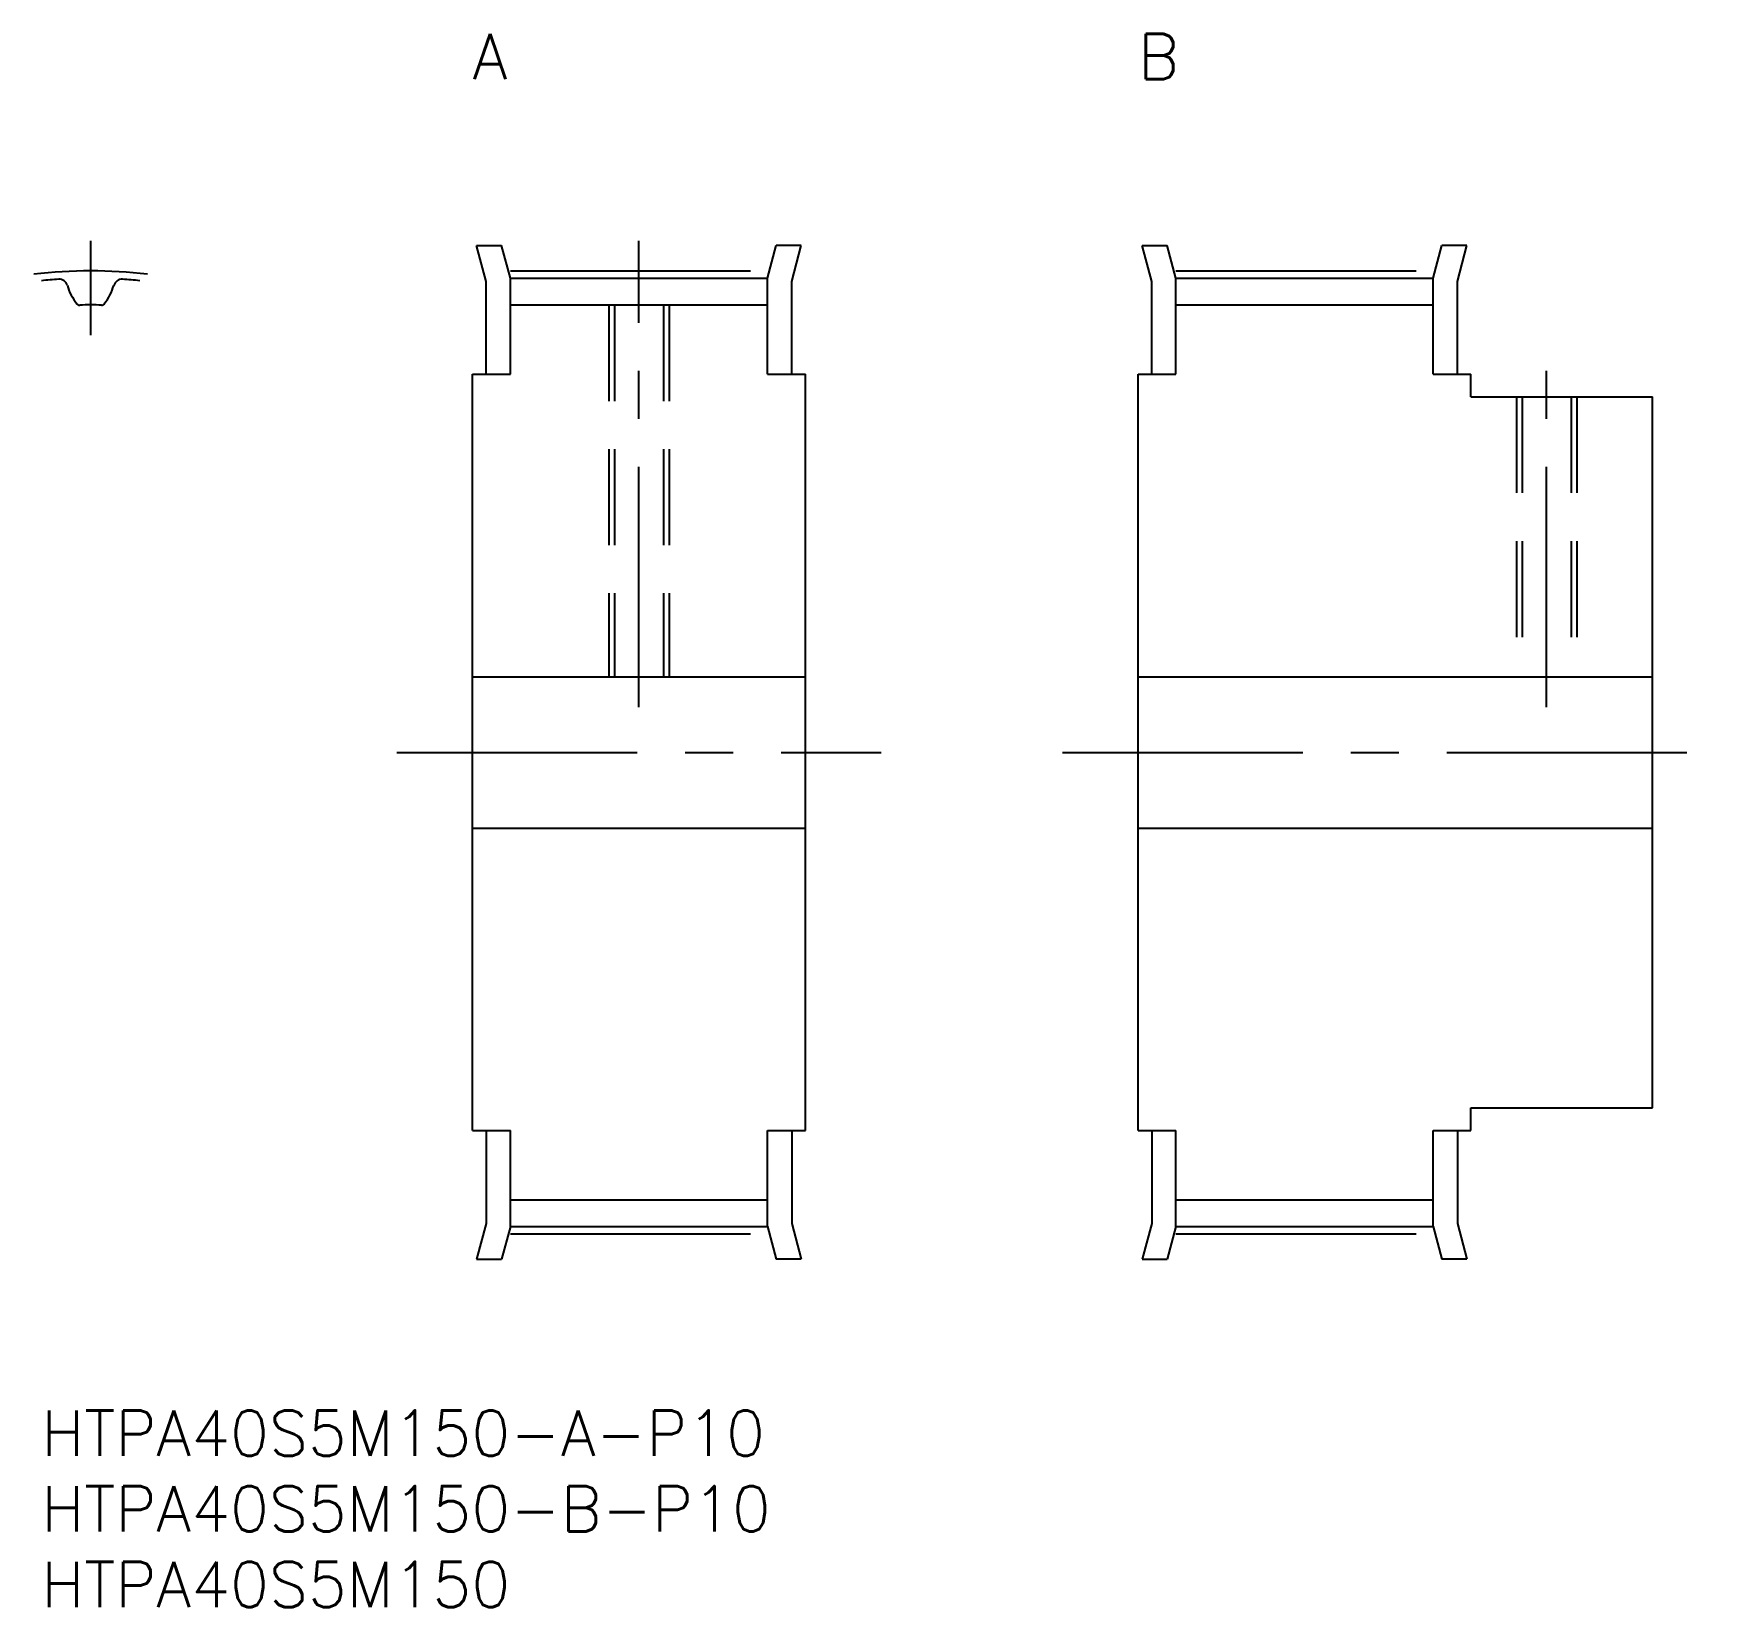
# Model space of a CAD drawing. Extents: x -1 to 111, y -13 to 91.
import ezdxf

# ---------------------------------------------------------------- set-up
doc = ezdxf.new("R2010")
doc.units = 0
doc.header["$LTSCALE"] = 0.5
doc.linetypes.add('CENTER', pattern=[50.8, 31.75, -6.35, 6.35, -6.35])
doc.linetypes.add('DASHED', pattern=[19.05, 12.7, -6.35])
for name, color, linetype in [('MSM_CENTER', 1, 'CENTER'), ('MSM_CONTINUOUS', 7, 'CONTINUOUS'), ('MSM_DASHED', 4, 'DASHED'), ('MSM_PART_NUMBER', 7, 'CONTINUOUS')]:
    doc.layers.add(name, color=color, linetype=linetype)
doc.styles.get("Standard").update_dxf_attribs({"font": 'txt.shx', "height": 3, "bigfont": 'bigfont.shx'})

# ---------------------------------------------------------------- blocks, each defined once
blk = doc.blocks.new('*U3')
at = {"layer": 'MSM_PART_NUMBER'}
blk.add_text('HTPA40S5M150-A-P10', height=3, dxfattribs=at).set_placement((0, -3))
blk = doc.blocks.new('*U4')
at = {"layer": 'MSM_PART_NUMBER'}
blk.add_text('HTPA40S5M150-B-P10', height=3, dxfattribs=at).set_placement((0, -8))
blk = doc.blocks.new('*U5')
at = {"layer": 'MSM_PART_NUMBER'}
blk.add_text('HTPA40S5M150', height=3, dxfattribs=at).set_placement((0, -13))
blk = doc.blocks.new('*U6')
at = {"layer": 'MSM_PART_NUMBER'}
blk.add_text('A', height=3, dxfattribs=at).set_placement((28.5, 88))
blk = doc.blocks.new('*U7')
at = {"layer": 'MSM_PART_NUMBER'}
blk.add_text('B', height=3, dxfattribs=at).set_placement((72.5, 88))

msp = doc.modelspace()

# ---------------------------------------------------------------- linework, layer by layer
at = {"layer": 'MSM_CENTER'}
for p, q in [((3.25, 77.33), (3.25, 71.08)), ((39.5, 46.5), (39.5, 77.33)), ((31, 75.33), (48, 75.33)), ((75, 75.33), (92, 75.33)), ((99.5, 46.5), (99.5, 69)), ((23.5, 43.5), (55.5, 43.5)), ((67.5, 43.5), (111.5, 43.5)), ((31, 11.67), (48, 11.67)), ((75, 11.67), (92, 11.67))]:
    msp.add_line(p, q, dxfattribs=at)
msp.add_arc((3.25, 43.5), 31.83, 83.2341, 96.7659, dxfattribs=at)
at = {"layer": 'MSM_CONTINUOUS'}
for p, q in [((29.4, 74.64), (28.77, 77)), ((28.77, 77), (30.42, 77)), ((31, 74.85), (30.42, 77)), ((48, 74.85), (48.58, 77)), ((50.23, 77), (48.58, 77)), ((49.6, 74.64), (50.23, 77)), ((72.77, 77), (74.42, 77)), ((73.4, 74.64), (72.77, 77)), ((75, 74.85), (74.42, 77)), ((92, 74.85), (92.58, 77)), ((94.23, 77), (92.58, 77)), ((93.6, 74.64), (94.23, 77)), ((29.4, 68.5), (29.4, 74.64)), ((31, 74.85), (48, 74.85)), ((31, 68.5), (31, 74.85)), ((48, 68.5), (48, 74.85)), ((49.6, 68.5), (49.6, 74.64)), ((73.4, 68.5), (73.4, 74.64)), ((75, 74.85), (92, 74.85)), ((75, 68.5), (75, 74.85)), ((92, 68.5), (92, 74.85)), ((93.6, 68.5), (93.6, 74.64)), ((31, 73.08), (48, 73.08)), ((75, 73.08), (92, 73.08)), ((28.5, 68.5), (31, 68.5)), ((28.5, 18.5), (28.5, 68.5)), ((48, 68.5), (50.5, 68.5)), ((50.5, 18.5), (50.5, 68.5)), ((72.5, 18.5), (72.5, 68.5)), ((72.5, 68.5), (75, 68.5)), ((92, 68.5), (94.5, 68.5)), ((94.5, 67), (94.5, 68.5)), ((94.5, 67), (106.5, 67)), ((106.5, 20), (106.5, 67)), ((28.5, 48.5), (50.5, 48.5)), ((72.5, 48.5), (106.5, 48.5)), ((28.5, 38.5), (50.5, 38.5)), ((72.5, 38.5), (106.5, 38.5)), ((94.5, 20), (106.5, 20)), ((94.5, 18.5), (94.5, 20)), ((28.5, 18.5), (31, 18.5)), ((29.4, 18.5), (29.4, 12.36)), ((31, 12.15), (31, 18.5)), ((48, 18.5), (50.5, 18.5)), ((48, 12.15), (48, 18.5)), ((49.6, 18.5), (49.6, 12.36)), ((72.5, 18.5), (75, 18.5)), ((73.4, 18.5), (73.4, 12.36)), ((75, 12.15), (75, 18.5)), ((92, 18.5), (94.5, 18.5)), ((92, 12.15), (92, 18.5)), ((93.6, 18.5), (93.6, 12.36)), ((31, 13.92), (48, 13.92)), ((75, 13.92), (92, 13.92)), ((29.4, 12.36), (28.77, 10)), ((49.6, 12.36), (50.23, 10)), ((73.4, 12.36), (72.77, 10)), ((93.6, 12.36), (94.23, 10)), ((31, 12.15), (30.42, 10)), ((31, 12.15), (48, 12.15)), ((48, 12.15), (48.58, 10)), ((75, 12.15), (74.42, 10)), ((75, 12.15), (92, 12.15)), ((92, 12.15), (92.58, 10)), ((28.77, 10), (30.42, 10)), ((50.23, 10), (48.58, 10)), ((72.77, 10), (74.42, 10)), ((94.23, 10), (92.58, 10))]:
    msp.add_line(p, q, dxfattribs=at)
for centre, radius, start, end in [((3.25, 43.5), 31.35, 93.8478, 95.9504), ((1.18, 74.23), 0.55, 15.162, 93.8478), ((4.87, 75.23), 3.27, 195.162, 219.1469), ((1.62, 75.23), 3.27, 320.8531, 344.838), ((5.32, 74.23), 0.55, 86.1522, 164.838), ((3.25, 43.5), 31.35, 84.0496, 86.1522), ((2.53, 73.32), 0.25, 219.1469, 271.385), ((3.25, 43.5), 29.58, 88.615, 91.385), ((3.97, 73.32), 0.25, 268.615, 320.8531)]:
    msp.add_arc(centre, radius, start, end, dxfattribs=at)
at = {"layer": 'MSM_DASHED'}
for p, q in [((37.5, 73.08), (37.5, 48.5)), ((37.88, 73.08), (37.88, 48.5)), ((41.12, 73.08), (41.12, 48.5)), ((41.5, 73.08), (41.5, 48.5)), ((97.5, 67), (97.5, 48.5)), ((97.88, 67), (97.88, 48.5)), ((101.12, 67), (101.12, 48.5)), ((101.5, 67), (101.5, 48.5))]:
    msp.add_line(p, q, dxfattribs=at)

# ---------------------------------------------------------------- block references
at = {"layer": 'MSM_CONTINUOUS'}
for name in ['*U6', '*U7', '*U3', '*U4', '*U5']:
    msp.add_blockref(name, (0, 0), dxfattribs=at)

doc.saveas('drawing.dxf')
